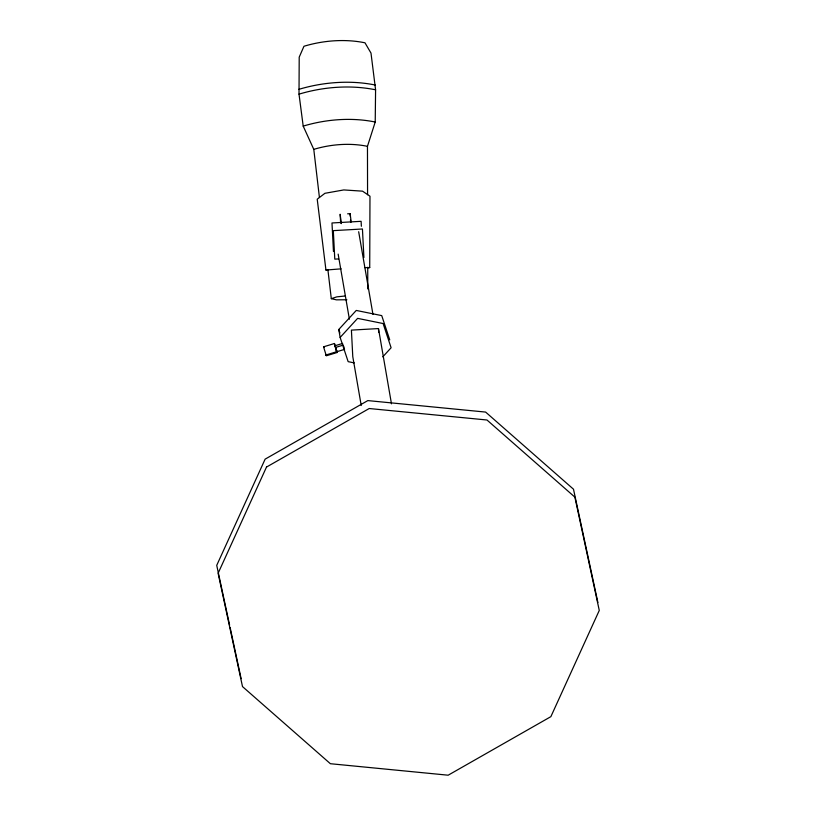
<?xml version="1.0" encoding="UTF-8"?>
<svg xmlns="http://www.w3.org/2000/svg" width="816" height="816" viewBox="0 0 816 816"><rect width="100%" height="100%" fill="white"/><g stroke="black" fill="none" stroke-linecap="round" stroke-linejoin="round"><path stroke-width="1.22" d="M367.486 267.77L369.719 267.556L369.974 196.207L362.528 191.158L343.791 189.934L324.931 193.3L317.22 199.206L325.941 270.035L328.328 270.004M367.567 194.708L367.465 146.319L375.217 122.023L375.584 89.801L370.994 53.081L364.976 42.799C345.076 38.729 323.381 40.412 303.97 46.257L299.207 57.151L299.013 94.146L303.195 126.113L313.783 149.359L319.423 197.441M354.215 362.875L348.146 361.651L340.139 337.426L338.773 329.501L356.255 310.437L381.735 315.608L389.742 339.833M340.139 337.426L357.622 318.362L383.112 323.534L391.109 347.759L382.786 356.837M298.727 89.383C323.095 82.049 350.319 79.948 375.299 85.037M299.013 94.146C323.381 86.802 350.605 84.701 375.584 89.801M303.195 126.113C326.114 119.207 351.727 117.229 375.217 122.023M313.783 149.359C330.868 144.218 349.952 142.739 367.465 146.319M327.879 269.555L331.296 298.656L336.875 296.851L345.148 295.994M323.544 346.82L334.448 343.516L337.212 352.481L326.318 355.786L323.544 346.82L324.278 347.504M343.658 346.157L344.525 349.391L336.875 351.706L335.029 345.729L342.679 343.414M335.029 345.729L335.723 347.392L343.373 345.076M325.584 355.103L336.488 351.798L337.212 352.481M325.941 270.035L341.159 268.852M347.626 213.812L350.125 213.67L351.176 221.87M338.579 258.927L334.784 259.141L333.316 230.642L362.437 228.99L363.905 257.489M391.476 403.838L378.481 328.573L351.41 330.113L352.777 356.602L361.223 405.521M364.834 267.617L369.719 267.556M346.892 299.758L336.416 299.849L331.296 298.656M338.773 329.501L339.915 332.959M335.723 347.392L336.875 351.706M334.448 343.516L336.488 351.798M597.893 602.514L573.495 489.212L485.622 412.08L367.832 400.595L265.129 459.143L216.73 565.355L229.602 625.127M230.143 627.616L241.128 678.667M358.673 231.734L372.953 314.374M338.15 254.113L349.391 319.219M341.353 223.604L340.15 214.241L340.66 223.023M350.125 213.67L350.268 216.179M350.492 219.943L350.635 222.452M378.481 328.573L378.675 332.357M361.366 226.277L361.111 221.32L331.99 222.972L333.458 251.481M367.73 267.291L367.781 288.946M266.495 467.068L218.107 573.281L242.505 686.593L330.378 763.715L448.168 775.2L550.871 716.652L599.27 610.439L574.872 497.128L486.989 420.005L369.209 408.52L266.495 467.068"/></g></svg>
